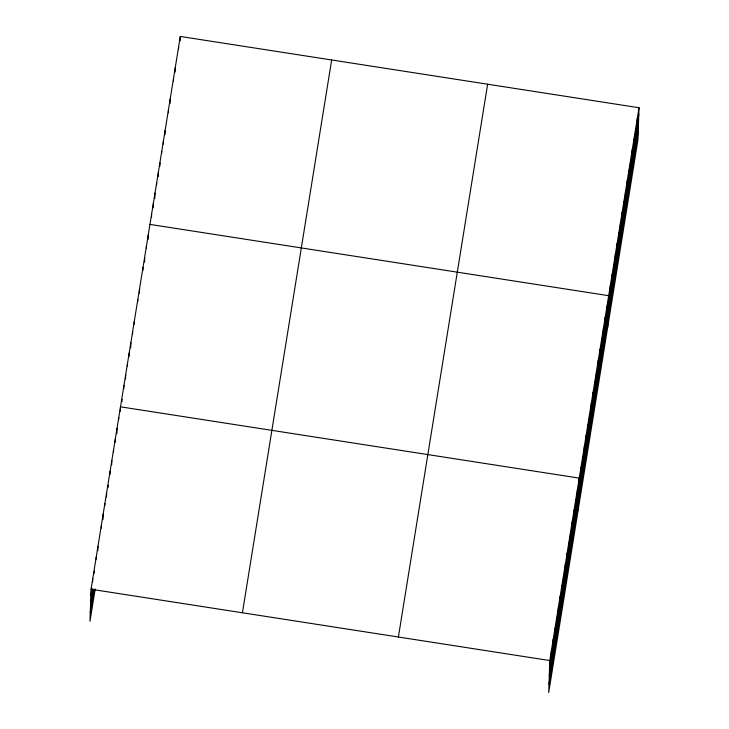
<?xml version="1.0" encoding="UTF-8"?>
<svg xmlns="http://www.w3.org/2000/svg" width="729" height="729" viewBox="0 0 729 729"><rect width="100%" height="100%" fill="white"/><g stroke="black" fill="none" stroke-linecap="round" stroke-linejoin="round"><path stroke-width="1.09" d="M639.014 107.737L549.775 660.547L548.709 692.55L637.957 139.749L639.014 107.737L180.291 36.45L91.043 589.251L89.986 621.263L95.18 589.068M92.665 581.788L92.774 578.525M94.333 573.222L94.396 571.053M96.173 559.234L96.237 557.065M97.832 550.677L97.978 546.331M101.331 528.133L101.44 524.871M102.989 519.567L103.172 514.136M104.83 505.58L104.903 503.411M106.489 497.023L106.634 492.676M108.184 487.382L108.257 485.204M109.988 474.479L110.097 471.216M111.692 464.829L111.829 460.482M113.496 451.925L113.569 449.757M115.191 442.284L115.3 439.022M116.85 433.728L117.032 428.288M118.69 419.731L118.763 417.562M120.349 411.174L120.495 406.828L579.227 478.115L578.161 510.127M122.044 401.533L122.117 399.355M123.848 388.63L123.957 385.368M125.543 378.98L125.689 374.633M127.347 366.076L127.42 363.908M129.051 356.435L129.151 353.173M130.71 347.879L130.892 342.448M132.55 333.882L132.623 331.713M134.245 324.241L134.355 320.979M137.745 301.697L137.817 299.519M139.403 293.14L139.549 288.793M142.902 270.587L143.012 267.324M144.57 262.03L144.716 257.683M146.411 248.042L146.483 245.864M148.069 239.486L148.215 235.13M151.523 217.224L151.632 213.962M153.172 207.865L153.318 203.519M154.821 198.516L155.004 193.076M156.617 184.811L156.689 182.633M158.229 176.546L158.375 172.19M159.915 166.103L160.025 162.84M161.674 153.482L161.747 151.313M163.323 144.132L163.433 140.87M164.973 134.774L165.118 130.427M168.381 112.804L168.49 109.541M170.03 103.445L170.176 99.098M173.438 81.475L173.548 78.222M175.088 72.125L175.233 67.779M178.532 49.062L178.605 46.893M180.145 40.797L180.291 36.45M551.288 656.337L551.507 649.812M553.019 645.602L553.238 639.078M554.76 634.868L554.969 628.352M556.491 624.142L556.701 617.618M558.223 613.408L558.432 606.893M559.954 602.683L560.173 596.158M561.685 591.948L561.904 585.423M563.417 581.213L563.635 574.698M565.148 570.488L565.367 563.964M566.88 559.754L567.098 553.238M568.611 549.028L568.83 542.504M570.351 538.294L570.561 531.769M572.083 527.559L572.292 521.044M573.814 516.834L574.024 510.309M575.546 506.099L575.764 499.584M577.277 495.374L577.496 488.849M580.74 473.905L580.958 467.389M582.471 463.179L582.69 456.655M584.202 452.445L584.421 445.929M585.934 441.71L586.152 435.195M587.674 430.985L587.884 424.46M589.406 420.25L589.615 413.735M591.137 409.525L591.356 403M592.868 398.79L593.087 392.275M594.6 388.056L594.818 381.54M596.331 377.33L596.55 370.806M598.062 366.596L598.281 360.08M599.794 355.87L600.013 349.346M601.525 345.136L601.744 338.611M603.266 334.401L603.475 327.886M604.997 323.676L605.207 317.151M606.728 312.941L606.947 306.426M607.612 327.704L608.679 295.692L149.946 224.404M610.146 291.773L610.364 285.249M611.831 281.33L612.05 274.806M613.517 270.887L613.736 264.363M615.203 260.444L615.422 253.929M616.889 250.001L617.108 243.486M618.575 239.559L618.793 233.043M620.261 229.116L620.479 222.6M621.946 218.682L622.165 212.157M623.632 208.239L623.851 201.714M625.318 197.796L625.537 191.271M627.004 187.353L627.222 180.828M628.69 176.91L628.908 170.386M630.375 166.467L630.585 159.952M632.061 156.024L632.271 149.509M633.747 145.581L633.957 139.066M635.433 135.147L635.642 128.623M637.119 124.705L637.328 118.18M90.824 595.775L92.036 588.267M90.551 604.186L92.975 589.16M90.259 612.852L94.068 589.242M242.429 612.779L331.668 59.978M398.389 637.018L487.637 84.218M549.557 667.062L638.804 114.262M549.283 675.473L638.522 122.672M548.992 684.139L638.24 131.338M91.043 589.251L549.775 660.547"/></g></svg>
